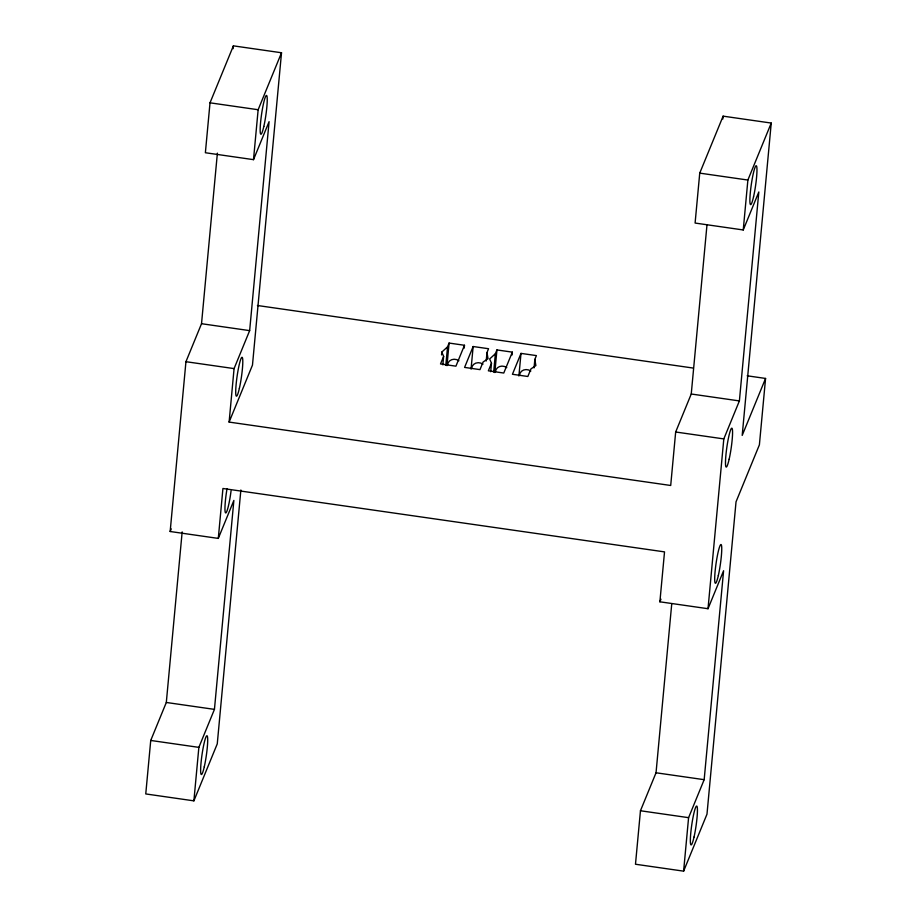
<?xml version="1.0" encoding="UTF-8"?>
<svg xmlns="http://www.w3.org/2000/svg" width="917" height="917" viewBox="0 0 917 917"><rect width="100%" height="100%" fill="white"/><g stroke="black" fill="none" stroke-linecap="round" stroke-linejoin="round"><path stroke-width="1.38" d="M182.162 531.894L166.309 702.468L150.732 740.455L145.757 793.939L193.888 800.85L217.26 743.87L240.862 489.999M193.888 800.85L198.863 747.366L214.44 709.38L233.869 500.43L218.292 538.405L170.161 531.505L185.945 361.699L201.522 323.712L217.386 153.139M229.112 422.084L252.473 365.115L281.519 52.762L233.388 45.85L210.016 102.819L205.374 152.738L253.505 159.65L269.082 121.663L249.653 330.624L234.076 368.6L229.112 422.084L670.705 485.483L675.669 431.999L691.246 394.012L706.984 224.86M233.113 48.704L233.388 45.85M218.292 538.405L222.934 488.497L664.527 551.885L659.885 601.804L708.016 608.716L723.593 570.729L704.164 779.679L688.587 817.666L683.612 871.15L635.481 864.238L640.456 810.754L656.033 772.779L671.76 603.627M253.505 159.65L258.147 109.731L281.519 52.762M441.558 354.902L441.822 352.071L447.53 346.867L449.078 343.061L464.483 345.273L464.22 348.105M442.842 364.84L443.633 356.358L441.822 352.071M445.822 365.23L447.53 346.867M446.98 365.665L449.078 343.061M471.051 369.127L473.149 346.523L488.555 348.724L486.996 352.529L486.205 361M490.698 371.706L491.478 363.224L489.667 358.948L495.375 353.733L496.934 349.927L512.339 352.139L512.076 354.971M493.667 372.096L495.375 353.733M494.836 372.543L496.934 349.927M518.896 375.993L521.005 353.389L536.399 355.601L534.84 359.395L534.061 367.877M747.172 375.798L765.569 378.446L742.197 435.415L771.243 123.061L723.112 116.15L699.74 173.13L695.097 223.049L743.24 229.961L758.817 191.974L739.389 400.924L723.811 438.911L708.016 608.716M722.848 119.004L723.112 116.15M743.24 229.961L747.882 180.041L771.243 123.061M765.569 378.446L759.391 444.848L736.03 501.828L706.984 814.181L683.612 871.15M170.161 531.505L171.227 528.88M443.633 356.358L440.515 363.957L455.921 366.17L464.483 345.273M473.149 346.523L464.587 367.408L479.981 369.62L483.099 362.02L488.027 358.707L486.996 352.529M491.478 363.224L488.36 370.823L503.765 373.036L512.339 352.139M521.005 353.389L512.431 374.274L527.837 376.486L530.954 368.898L535.883 365.574L534.84 359.395M659.885 601.804L660.962 599.191M210.016 102.819L258.147 109.731M699.74 173.13L747.882 180.041M257.425 305.499L693.378 368.084M201.522 323.712L249.653 330.624M691.246 394.012L739.389 400.924M185.945 361.699L234.076 368.6M675.669 431.999L723.811 438.911M166.309 702.468L214.44 709.38M656.033 772.779L704.164 779.679M150.732 740.455L198.863 747.366M640.456 810.754L688.587 817.666M471.602 368.428A7.336 6.66 22.3 0 1 482.972 364.187M495.386 371.843A7.336 6.66 22.3 0 1 506.757 367.602M231.061 490.847A19.578 2.189 -81.8 0 1 225.616 512.912A19.578 2.189 -81.8 0 1 227.026 488.738M519.446 375.294A7.336 6.66 22.3 0 1 530.817 371.064M447.53 364.966A7.336 6.66 22.3 0 1 458.901 360.736M753.556 196.754A19.578 2.189 -81.8 0 0 756.422 165.874A19.578 2.189 -81.8 0 0 750.312 192.708A19.578 2.189 -81.8 0 0 753.556 196.754M729.153 459.188A19.578 2.189 -81.8 0 0 732.018 428.308A19.578 2.189 -81.8 0 0 725.909 455.141A19.578 2.189 -81.8 0 0 729.153 459.188M239.383 388.304A19.578 2.189 -81.8 0 0 242.248 357.424A19.578 2.189 -81.8 0 0 236.139 384.257A19.578 2.189 -81.8 0 0 239.383 388.304M263.821 126.454A19.578 2.189 -81.8 0 0 266.698 95.574A19.578 2.189 -81.8 0 0 260.588 122.408A19.578 2.189 -81.8 0 0 263.821 126.454M694.02 837.049A19.578 2.189 -81.8 0 0 696.886 806.181A19.578 2.189 -81.8 0 0 690.776 833.014A19.578 2.189 -81.8 0 0 694.02 837.049M204.285 766.75A19.578 2.189 -81.8 0 0 207.162 735.881A19.578 2.189 -81.8 0 0 201.052 762.715A19.578 2.189 -81.8 0 0 204.285 766.75M718.332 575.509A19.578 2.189 -81.8 0 0 721.209 544.641A19.578 2.189 -81.8 0 0 715.1 571.474A19.578 2.189 -81.8 0 0 718.332 575.509"/></g></svg>
